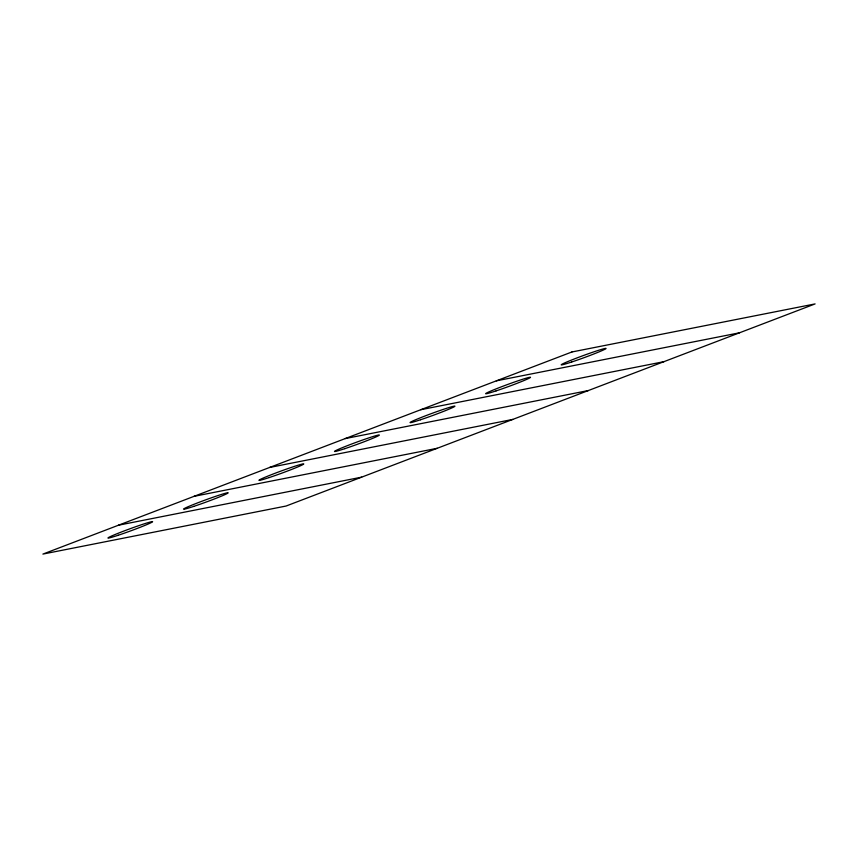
<?xml version="1.0" encoding="UTF-8"?>
<svg xmlns="http://www.w3.org/2000/svg" width="858" height="858" viewBox="0 0 858 858"><rect width="100%" height="100%" fill="white"/><g stroke="black" fill="none" stroke-linecap="round" stroke-linejoin="round"><path stroke-width="1.29" d="M496.332 380.845L739.532 332.797M420.763 409.716L663.953 361.668M345.195 438.588L588.384 390.54M269.616 467.46L512.805 419.412M194.047 496.332L437.237 448.284M118.468 525.203L361.668 477.155M571.911 351.973L42.9 554.086L286.089 506.027L815.1 303.914L571.911 351.973M571.632 362.022A23.767 1.115 -20.1 0 0 606.016 348.52A23.767 1.115 -20.1 0 0 573.498 359.277A23.767 1.115 -20.1 0 0 571.632 362.022M496.063 390.894A23.767 1.115 -20.1 0 0 530.448 377.402A23.767 1.115 -20.1 0 0 497.93 388.148A23.767 1.115 -20.1 0 0 496.063 390.894M420.495 419.766A23.767 1.115 -20.1 0 0 454.869 406.274A23.767 1.115 -20.1 0 0 422.361 417.02A23.767 1.115 -20.1 0 0 420.495 419.766M344.916 448.637A23.767 1.115 -20.1 0 0 379.3 435.145A23.767 1.115 -20.1 0 0 346.782 445.892A23.767 1.115 -20.1 0 0 344.916 448.637M269.348 477.509A23.767 1.115 -20.1 0 0 303.721 464.017A23.767 1.115 -20.1 0 0 271.214 474.764A23.767 1.115 -20.1 0 0 269.348 477.509M193.769 506.381A23.767 1.115 -20.1 0 0 228.153 492.889A23.767 1.115 -20.1 0 0 195.635 503.646A23.767 1.115 -20.1 0 0 193.769 506.381M118.2 535.253A23.767 1.115 -20.1 0 0 152.574 521.761A23.767 1.115 -20.1 0 0 120.066 532.518A23.767 1.115 -20.1 0 0 118.2 535.253"/></g></svg>
